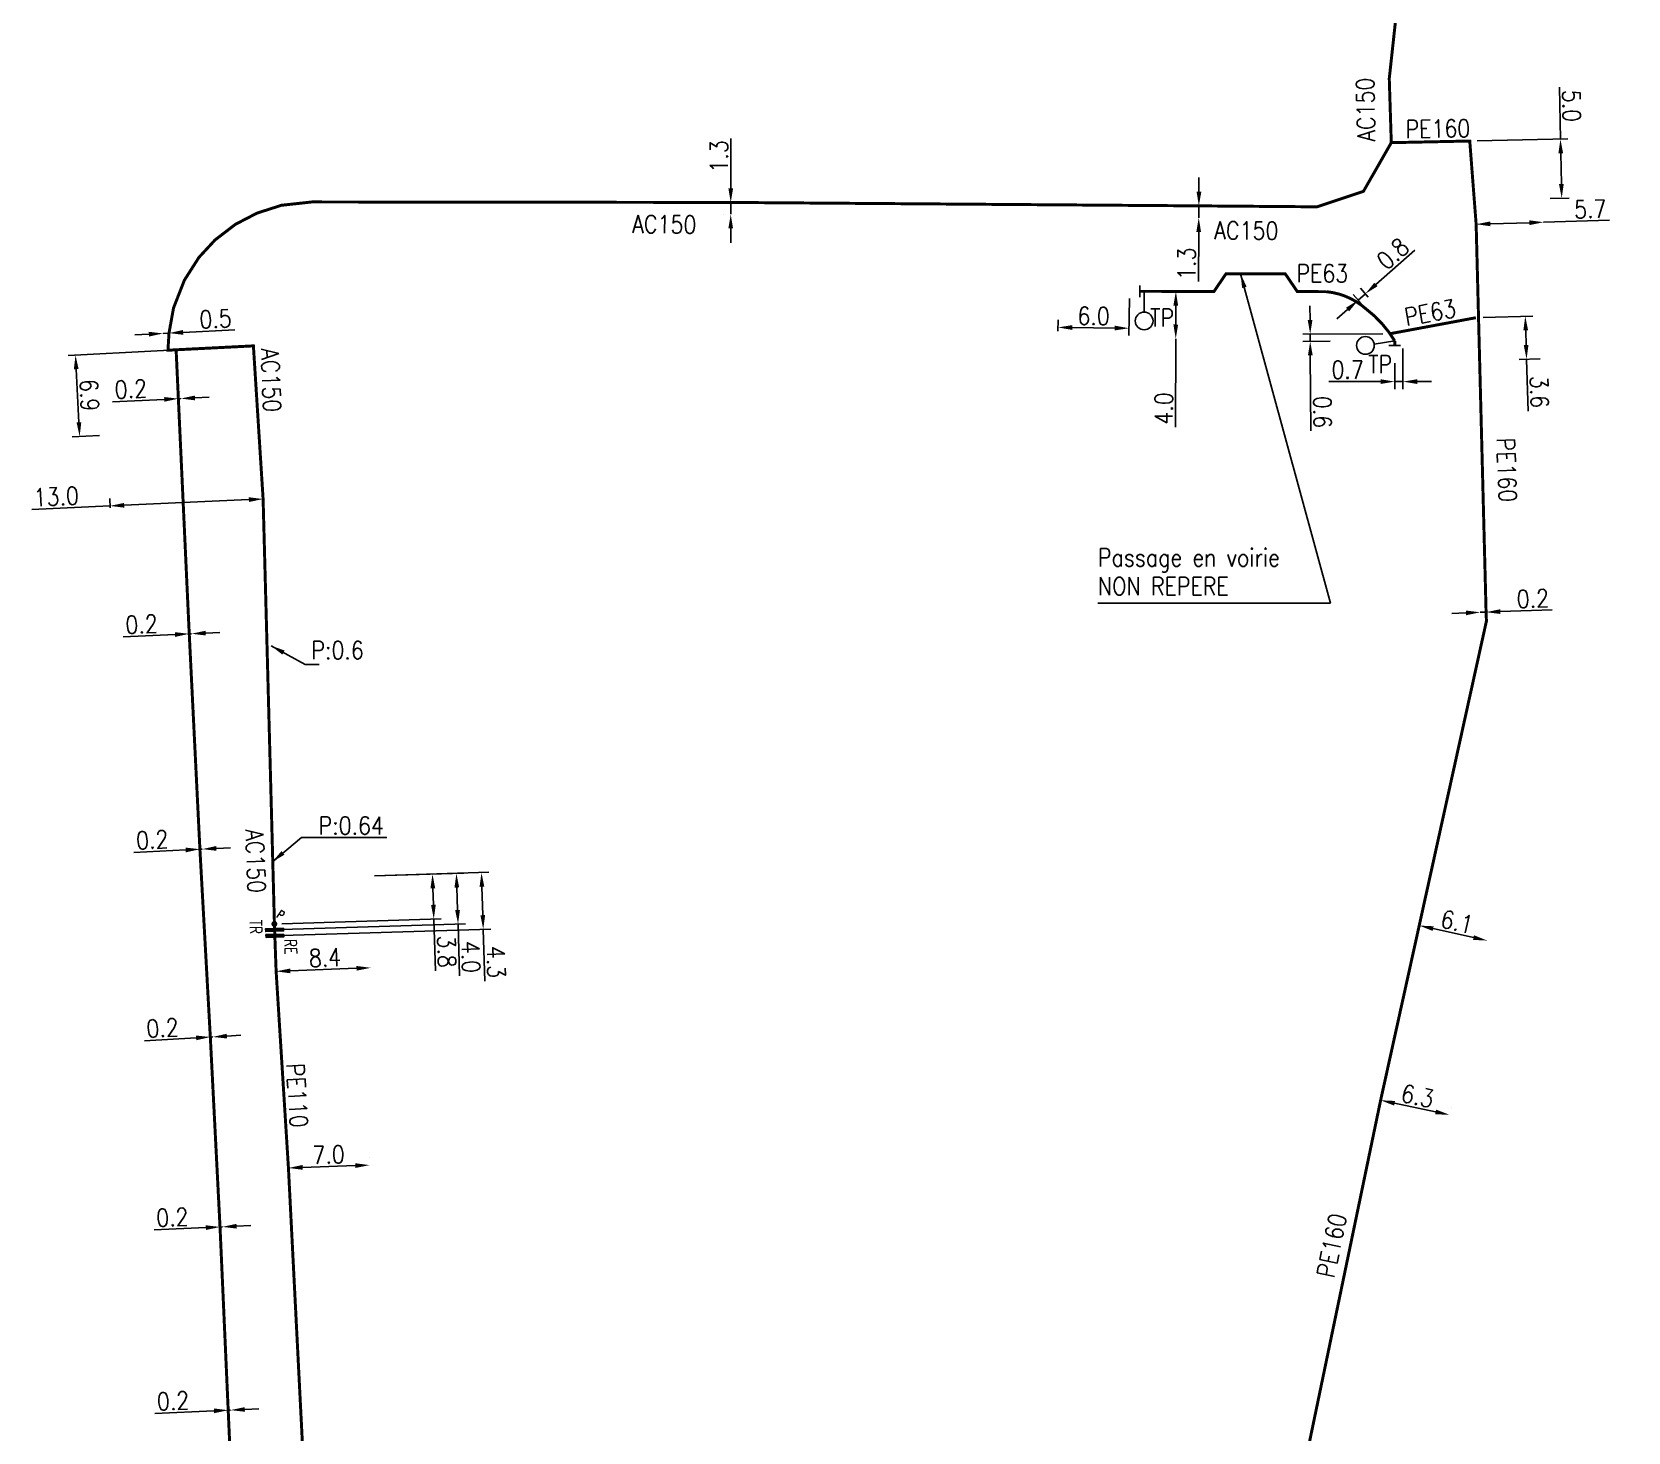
# Model space of a CAD drawing. Header units: millimetres. Extents: x 115991 to 117009, y 129000 to 129990.
# Drawn here: x 116436.2 to 116571.1, y 129144.6 to 129262.9 of the extents above; entities that cross this region are included whole.
import ezdxf
from ezdxf.enums import TextEntityAlignment as Align

# ---------------------------------------------------------------- set-up
doc = ezdxf.new("R2010")
doc.units = ezdxf.units.MM
doc.header["$PDMODE"] = 34
doc.linetypes.add('L_25_AP', pattern=[2000, 1000, 1000])
doc.linetypes.add('L_25_PE', pattern=[2000, 1000, 1000])
doc.layers.get('0').update_dxf_attribs({"linetype": 'CONTINUOUS'})
doc.layers.get('DEFPOINTS').update_dxf_attribs({"linetype": 'CONTINUOUS'})
for name, color, linetype in [('L_150', 1, 'CONTINUOUS'), ('L_300', 7, 'CONTINUOUS'), ('L_340', 7, 'CONTINUOUS')]:
    doc.layers.add(name, color=color, linetype=linetype)
doc.styles.add('G_ROMANS', font='ROMANS.SHX', dxfattribs={"width": 0.75})
doc.styles.get("Standard").update_dxf_attribs({"font": 'romans.shx', "width": 0.85})
doc.dimstyles.get("Standard").update_dxf_attribs({"dimtxt": 1.5, "dimasz": 1.2, "dimexe": 0.625, "dimexo": 0.625, "dimgap": 0.25, "dimtad": 1, "dimdec": 1, "dimzin": 0, "dimdsep": 46, "dimtxsty": 'Standard', "dimcen": -0.5, "dimadec": 0, "dimazin": 0, "dimtfac": 1, "dimtdec": 1, "dimtmove": 0, "dimatfit": 3, "dimfxl": 0, "dimtolj": 1, "dimtzin": 0, "dimarcsym": 0})

# ---------------------------------------------------------------- blocks, each defined once
blk = doc.blocks.new('*D10')
at = {"layer": 'DEFPOINTS', "color": 0, "linetype": 'Continuous', "transparency": 16777216}
for p in [(116528.96, 129241.01), (116528.93, 129237.89), (116522.92, 129237.01)]:
    blk.add_point(p, dxfattribs=at)
at = {"layer": 'L_340', "color": 0, "linetype": 'Continuous', "lineweight": -2, "transparency": 16777216}
for p, q in [((116528.96, 129240.39), (116528.92, 129237.27)), ((116522.93, 129237.63), (116522.94, 129238.59)), ((116524.13, 129237.95), (116527.73, 129237.91))]:
    blk.add_line(p, q, dxfattribs=at)
at = {"layer": 'L_340', "color": 0, "linetype": 'Continuous', "transparency": 16777216}
for points in [[(116524.13, 129238.15), (116524.13, 129237.75), (116522.93, 129237.96)], [(116527.73, 129238.11), (116527.73, 129237.71), (116528.93, 129237.89)]]:
    blk.add_solid(points, dxfattribs=at)
at = {"layer": 'L_340', "color": 0, "linetype": 'Continuous', "transparency": 16777216, "insert": (116525.94, 129238.93), "char_height": 1.5, "attachment_point": 5, "rotation": 359.3476}
blk.add_mtext('\\A1;6.0', dxfattribs=at)
blk = doc.blocks.new('*D11')
at = {"layer": 'DEFPOINTS', "color": 0, "linetype": 'Continuous', "transparency": 16777216}
for p in [(116532.89, 129241), (116532.89, 129241), (116532.88, 129237)]:
    blk.add_point(p, dxfattribs=at)
at = {"layer": 'L_150', "color": 0, "linetype": 'Continuous', "lineweight": -2, "transparency": 16777216}
for p, q in [((116532.88, 129239.8), (116532.88, 129238.2)), ((116532.88, 129237), (116532.87, 129229.52))]:
    blk.add_line(p, q, dxfattribs=at)
at = {"layer": 'L_150', "color": 0, "linetype": 'Continuous', "transparency": 16777216}
for points in [[(116532.68, 129239.81), (116533.08, 129239.8), (116532.89, 129241)], [(116532.68, 129238.21), (116533.08, 129238.2), (116532.88, 129237)]]:
    blk.add_solid(points, dxfattribs=at)
at = {"layer": 'L_150', "color": 0, "linetype": 'Continuous', "transparency": 16777216, "insert": (116531.87, 129231.11), "char_height": 1.5, "attachment_point": 5, "rotation": 89.9}
blk.add_mtext('\\A1;4.0', dxfattribs=at)
blk = doc.blocks.new('*D12')
at = {"layer": 'DEFPOINTS', "color": 0, "linetype": 'Continuous', "transparency": 16777216}
for p in [(116544.24, 129237.39), (116546.56, 129236.8), (116550.99, 129237.43)]:
    blk.add_point(p, dxfattribs=at)
at = {"layer": 'L_150', "color": 0, "linetype": 'Continuous', "lineweight": -2, "transparency": 16777216}
for p, q in [((116544.23, 129238.59), (116544.22, 129239.79)), ((116550.37, 129237.43), (116543.61, 129237.38)), ((116545.93, 129236.8), (116543.62, 129236.78)), ((116544.24, 129237.39), (116544.24, 129236.79)), ((116544.25, 129235.59), (116544.29, 129229.22))]:
    blk.add_line(p, q, dxfattribs=at)
at = {"layer": 'L_150', "color": 0, "linetype": 'Continuous', "transparency": 16777216}
for points in [[(116544.43, 129238.59), (116544.03, 129238.59), (116544.24, 129237.39)], [(116544.45, 129235.59), (116544.05, 129235.59), (116544.24, 129236.79)]]:
    blk.add_solid(points, dxfattribs=at)
at = {"layer": 'L_150', "color": 0, "linetype": 'Continuous', "transparency": 16777216, "insert": (116545.28, 129230.81), "char_height": 1.5, "attachment_point": 5, "rotation": 270.3825}
blk.add_mtext('\\A1;0.6', dxfattribs=at)
blk = doc.blocks.new('*D13')
at = {"layer": 'DEFPOINTS', "color": 0, "linetype": 'Continuous', "transparency": 16777216}
for p in [(116558.24, 129238.78), (116562.41, 129238.9), (116564.3, 129235.32)]:
    blk.add_point(p, dxfattribs=at)
at = {"layer": 'L_150', "color": 0, "linetype": 'Continuous', "lineweight": -2, "transparency": 16777216}
for p, q in [((116558.86, 129238.8), (116563.04, 129238.92)), ((116562.45, 129237.7), (116562.48, 129236.46)), ((116563.68, 129235.3), (116561.9, 129235.24)), ((116562.52, 129235.26), (116562.65, 129230.89))]:
    blk.add_line(p, q, dxfattribs=at)
at = {"layer": 'L_150', "color": 0, "linetype": 'Continuous', "transparency": 16777216}
for points in [[(116562.65, 129237.71), (116562.25, 129237.7), (116562.41, 129238.9)], [(116562.68, 129236.47), (116562.28, 129236.46), (116562.52, 129235.26)]]:
    blk.add_solid(points, dxfattribs=at)
at = {"layer": 'L_150', "color": 0, "linetype": 'Continuous', "transparency": 16777216, "insert": (116563.6, 129232.51), "char_height": 1.5, "attachment_point": 5, "rotation": 271.6949}
blk.add_mtext('\\A1;3.6', dxfattribs=at)
blk = doc.blocks.new('L_340_07')
at = {"color": 0, "linetype": 'Continuous', "const_width": 0.25, "flags": 128}
blk.add_lwpolyline([(0, 0), (1.25, 0)], dxfattribs=at)
at = {"color": 0, "linetype": 'Continuous', "flags": 128}
blk.add_lwpolyline([(1.25, -0.5), (1.25, 0.5)], dxfattribs=at)
at = {"color": 0, "linetype": 'Continuous', "style": 'G_ROMANS', "width": 0.75, "flags": 3}
for tag, p in [('DEF_LEG', (0.72, -3.47)), ('DEF_COUP', (0.72, -5.97)), ('DEF_TYPE', (0.72, -8.47))]:
    blk.add_attdef(tag, text='', height=1.2, dxfattribs=at).set_placement(p, align=Align.MIDDLE)
blk = doc.blocks.new('L_340_14')
at = {"color": 0, "linetype": 'Continuous', "flags": 128}
blk.add_lwpolyline([(-2.5, 2.5), (-0.75, 2.5)], dxfattribs=at)
at = {"color": 0, "linetype": 'Continuous'}
blk.add_circle((0, 2.5), 0.75, dxfattribs=at)
at = {"color": 0, "linetype": 'Continuous', "style": 'G_ROMANS', "width": 0.75, "flags": 3}
for tag, p in [('DEF_LEG', (0, -10)), ('DEF_COUP', (0, -12.5)), ('DEF_TYPE', (0, -15))]:
    blk.add_attdef(tag, text='', height=1.2, dxfattribs=at).set_placement(p, align=Align.MIDDLE)
blk = doc.blocks.new('*D14')
at = {"layer": 'DEFPOINTS', "color": 0, "linetype": 'Continuous', "transparency": 16777216}
for p in [(116552.08, 129236.82), (116551.38, 129235.57), (116551.38, 129233.38)]:
    blk.add_point(p, dxfattribs=at)
at = {"layer": 'L_340', "color": 0, "linetype": 'Continuous', "lineweight": -2, "transparency": 16777216}
for p, q in [((116552.08, 129236.19), (116552.08, 129232.75)), ((116551.38, 129234.94), (116551.38, 129232.75)), ((116550.18, 129233.38), (116545.81, 129233.38)), ((116552.08, 129233.38), (116551.38, 129233.38)), ((116553.28, 129233.38), (116554.48, 129233.38))]:
    blk.add_line(p, q, dxfattribs=at)
at = {"layer": 'L_340', "color": 0, "linetype": 'Continuous', "transparency": 16777216}
for points in [[(116550.18, 129233.58), (116550.18, 129233.18), (116551.38, 129233.38)], [(116553.28, 129233.58), (116553.28, 129233.18), (116552.08, 129233.38)]]:
    blk.add_solid(points, dxfattribs=at)
at = {"layer": 'L_340', "color": 0, "linetype": 'Continuous', "transparency": 16777216, "insert": (116547.4, 129234.38), "char_height": 1.5, "attachment_point": 5}
blk.add_mtext('\\A1;0.7', dxfattribs=at)
blk = doc.blocks.new('L_340_19')
at = {"linetype": 'Continuous'}
blk.add_hatch(color=0, dxfattribs=at).paths.add_polyline_path([(0.125, 0.75), (-0.125, 0.75), (-0.125, -0.75), (0.125, -0.75)])
at = {"color": 0, "linetype": 'Continuous'}
blk.add_lwpolyline([(-0.125, 0.75), (0.125, 0.75), (0.125, -0.75), (-0.125, -0.75)], close=True, dxfattribs=at)
at = {"color": 0, "linetype": 'Continuous', "style": 'G_ROMANS', "width": 0.75}
for tag, height, flags, p in [('TR', 1.5, 8, (0, 3)), ('DEF_LEG', 1.2, 3, (0, -5)), ('DEF_COUP', 1.2, 3, (0, -7.5)), ('DEF_TYPE', 1.2, 3, (0, -10))]:
    blk.add_attdef(tag, text='', height=height, dxfattribs=dict(at, flags=flags)).set_placement(p, align=Align.MIDDLE)
blk = doc.blocks.new('L_340_20')
at = {"linetype": 'Continuous'}
blk.add_hatch(color=0, dxfattribs=at).paths.add_polyline_path([(0.12, 0.75), (-0.12, 0.75), (-0.12, -0.75), (0.12, -0.75)])
at = {"color": 0, "linetype": 'Continuous'}
blk.add_lwpolyline([(-0.12, 0.75), (0.12, 0.75), (0.12, -0.75), (-0.12, -0.75)], close=True, dxfattribs=at)
at = {"color": 0, "linetype": 'Continuous', "width": 0.75}
for tag, height, flags, p in [('RE', 1, 8, (0, 2.19)), ('DEF_LEG', 1.2, 3, (0, -5)), ('DEF_COUP', 1.2, 3, (0, -7.5)), ('DEF_TYPE', 1.2, 3, (0, -10))]:
    blk.add_attdef(tag, text='', height=height, dxfattribs=dict(at, flags=flags)).set_placement(p, align=Align.MIDDLE)
blk = doc.blocks.new('L_300_12')
at = {"color": 0, "linetype": 'Continuous', "const_width": 0.497, "flags": 128}
blk.add_lwpolyline([(-0.25, 0, 1), (0.25, 0, 1)], format="xyb", close=True, dxfattribs=at)
at = {"color": 0, "linetype": 'Continuous', "style": 'G_ROMANS', "width": 0.75}
blk.add_text('P', height=1.5, dxfattribs=at).set_placement((0, 1.85), align=Align.MIDDLE)
at = {"color": 0, "linetype": 'Continuous', "style": 'G_ROMANS', "width": 0.75, "flags": 3}
for tag, p in [('DEF_LEG', (0, -5)), ('DEF_COUP', (0, -7.5)), ('DEF_TYPE', (0, -10))]:
    blk.add_attdef(tag, text='', height=1.2, dxfattribs=at).set_placement(p, align=Align.MIDDLE)
blk = doc.blocks.new('*D440')
at = {"layer": 'DEFPOINTS', "color": 0, "linetype": 'Continuous', "transparency": 16777216}
for p in [(116550.19, 129172.66), (116556.02, 129171.43), (116556.02, 129171.43)]:
    blk.add_point(p, dxfattribs=at)
at = {"layer": 'L_150', "color": 0, "linetype": 'Continuous', "lineweight": -2, "transparency": 16777216}
for p, q in [((116550.32, 129173.27), (116550.32, 129173.27)), ((116551.37, 129172.41), (116554.84, 129171.68)), ((116556.15, 129172.04), (116556.15, 129172.04))]:
    blk.add_line(p, q, dxfattribs=at)
at = {"layer": 'L_150', "color": 0, "linetype": 'Continuous', "transparency": 16777216}
for points in [[(116551.41, 129172.6), (116551.33, 129172.21), (116550.19, 129172.66)], [(116554.88, 129171.87), (116554.8, 129171.48), (116556.02, 129171.43)]]:
    blk.add_solid(points, dxfattribs=at)
at = {"layer": 'L_150', "color": 0, "linetype": 'Continuous', "transparency": 16777216, "insert": (116553.31, 129173.02), "char_height": 1.5, "attachment_point": 5, "rotation": 348.1075}
blk.add_mtext('\\A1;6.3', dxfattribs=at)
blk = doc.blocks.new('*D441')
at = {"layer": 'DEFPOINTS', "color": 0, "linetype": 'Continuous', "transparency": 16777216}
for p in [(116553.45, 129187.42), (116559.21, 129186.15), (116559.21, 129186.15)]:
    blk.add_point(p, dxfattribs=at)
at = {"layer": 'L_150', "color": 0, "linetype": 'Continuous', "lineweight": -2, "transparency": 16777216}
blk.add_line((116554.62, 129187.16), (116558.04, 129186.4), dxfattribs=at)
at = {"layer": 'L_150', "color": 0, "linetype": 'Continuous', "transparency": 16777216}
for points in [[(116554.67, 129187.36), (116554.58, 129186.97), (116553.45, 129187.42)], [(116558.08, 129186.6), (116558, 129186.21), (116559.21, 129186.15)]]:
    blk.add_solid(points, dxfattribs=at)
at = {"layer": 'L_150', "color": 0, "linetype": 'Continuous', "transparency": 16777216, "insert": (116556.65, 129187.74), "char_height": 1.5, "attachment_point": 5, "rotation": 347.4976}
blk.add_mtext('\\A1;6.1', dxfattribs=at)
blk = doc.blocks.new('*D445')
at = {"layer": 'DEFPOINTS', "color": 0, "linetype": 'Continuous', "transparency": 16777216}
for p in [(116558.6, 129213.89), (116558.6, 129213.89), (116559.1, 129213.9)]:
    blk.add_point(p, dxfattribs=at)
at = {"layer": 'L_150', "color": 0, "linetype": 'Continuous', "lineweight": -2, "transparency": 16777216}
for p, q in [((116557.4, 129213.84), (116556.21, 129213.8)), ((116558.6, 129213.89), (116559.1, 129213.9)), ((116560.3, 129213.95), (116564.67, 129214.1))]:
    blk.add_line(p, q, dxfattribs=at)
at = {"layer": 'L_150', "color": 0, "linetype": 'Continuous', "transparency": 16777216}
for points in [[(116557.4, 129214.04), (116557.41, 129213.64), (116558.6, 129213.89)], [(116560.3, 129214.15), (116560.31, 129213.75), (116559.1, 129213.9)]]:
    blk.add_solid(points, dxfattribs=at)
at = {"layer": 'L_150', "color": 0, "linetype": 'Continuous', "transparency": 16777216, "insert": (116563.05, 129215.05), "char_height": 1.5, "attachment_point": 5, "rotation": 2.0298}
blk.add_mtext('\\A1;0.2', dxfattribs=at)
blk = doc.blocks.new('*D446')
at = {"layer": 'DEFPOINTS', "color": 0, "linetype": 'Continuous', "transparency": 16777216}
for p in [(116557.72, 129253.71), (116563.9, 129248.84), (116565.49, 129248.88)]:
    blk.add_point(p, dxfattribs=at)
at = {"layer": 'L_150', "color": 0, "linetype": 'Continuous', "lineweight": -2, "transparency": 16777216}
for p, q in [((116565.38, 129253.87), (116565.29, 129258.25)), ((116558.34, 129253.72), (116566.01, 129253.89)), ((116565.46, 129250.08), (116565.41, 129252.67)), ((116564.52, 129248.86), (116566.11, 129248.89))]:
    blk.add_line(p, q, dxfattribs=at)
at = {"layer": 'L_150', "color": 0, "linetype": 'Continuous', "transparency": 16777216}
for points in [[(116565.61, 129252.68), (116565.21, 129252.67), (116565.38, 129253.87)], [(116565.66, 129250.08), (116565.26, 129250.07), (116565.49, 129248.88)]]:
    blk.add_solid(points, dxfattribs=at)
at = {"layer": 'L_150', "color": 0, "linetype": 'Continuous', "transparency": 16777216, "insert": (116566.32, 129256.68), "char_height": 1.5, "attachment_point": 5, "rotation": 271.2182}
blk.add_mtext('\\A1;5.0', dxfattribs=at)
blk = doc.blocks.new('*D447')
at = {"layer": 'DEFPOINTS', "color": 0, "linetype": 'Continuous', "transparency": 16777216}
for p in [(116534.82, 129247.23), (116534.83, 129248.23), (116534.83, 129248.23)]:
    blk.add_point(p, dxfattribs=at)
at = {"layer": 'L_150', "color": 0, "linetype": 'Continuous', "lineweight": -2, "transparency": 16777216}
for p, q in [((116534.84, 129249.43), (116534.84, 129250.63)), ((116534.83, 129248.23), (116534.82, 129247.23)), ((116534.82, 129246.03), (116534.79, 129241.84))]:
    blk.add_line(p, q, dxfattribs=at)
at = {"layer": 'L_150', "color": 0, "linetype": 'Continuous', "transparency": 16777216}
for points in [[(116534.64, 129249.43), (116535.04, 129249.42), (116534.83, 129248.23)], [(116534.62, 129246.03), (116535.02, 129246.02), (116534.82, 129247.23)]]:
    blk.add_solid(points, dxfattribs=at)
at = {"layer": 'L_150', "color": 0, "linetype": 'Continuous', "transparency": 16777216, "insert": (116533.8, 129243.34), "char_height": 1.5, "attachment_point": 5, "rotation": 89.6649}
blk.add_mtext('\\A1;1.3', dxfattribs=at)
blk = doc.blocks.new('*D448')
at = {"layer": 'DEFPOINTS', "color": 0, "linetype": 'Continuous', "transparency": 16777216}
for p in [(116454.95, 129236.4), (116440.27, 129228.74), (116442.56, 129228.86)]:
    blk.add_point(p, dxfattribs=at)
at = {"layer": 'L_150', "color": 0, "linetype": 'Continuous', "lineweight": -2, "transparency": 16777216}
for p, q in [((116454.33, 129236.37), (116439.29, 129235.6)), ((116439.98, 129234.43), (116440.21, 129229.94)), ((116441.94, 129228.83), (116439.64, 129228.71))]:
    blk.add_line(p, q, dxfattribs=at)
at = {"layer": 'L_150', "color": 0, "linetype": 'Continuous', "transparency": 16777216}
for points in [[(116440.18, 129234.44), (116439.78, 129234.42), (116439.92, 129235.63)], [(116440.41, 129229.95), (116440.01, 129229.93), (116440.27, 129228.74)]]:
    blk.add_solid(points, dxfattribs=at)
at = {"layer": 'L_150', "color": 0, "linetype": 'Continuous', "transparency": 16777216, "insert": (116441.09, 129232.24), "char_height": 1.5, "attachment_point": 5, "rotation": 272.9179}
blk.add_mtext('\\A1;6.9', dxfattribs=at)
blk = doc.blocks.new('*D449')
at = {"layer": 'DEFPOINTS', "color": 0, "linetype": 'Continuous', "transparency": 16777216}
for p in [(116447.32, 129237.45), (116447.32, 129237.45), (116447.82, 129237.48)]:
    blk.add_point(p, dxfattribs=at)
at = {"layer": 'L_150', "color": 0, "linetype": 'Continuous', "lineweight": -2, "transparency": 16777216}
for p, q in [((116447.28, 129238.08), (116447.28, 129238.08)), ((116447.78, 129238.1), (116447.78, 129238.1)), ((116446.12, 129237.39), (116444.92, 129237.33)), ((116447.32, 129237.45), (116447.82, 129237.48)), ((116449.01, 129237.54), (116453.38, 129237.76))]:
    blk.add_line(p, q, dxfattribs=at)
at = {"layer": 'L_150', "color": 0, "linetype": 'Continuous', "transparency": 16777216}
for points in [[(116446.11, 129237.59), (116446.13, 129237.19), (116447.32, 129237.45)], [(116449, 129237.74), (116449.02, 129237.34), (116447.82, 129237.48)]]:
    blk.add_solid(points, dxfattribs=at)
at = {"layer": 'L_150', "color": 0, "linetype": 'Continuous', "transparency": 16777216, "insert": (116451.75, 129238.68), "char_height": 1.5, "attachment_point": 5, "rotation": 2.9179}
blk.add_mtext('\\A1;0.5', dxfattribs=at)
blk = doc.blocks.new('*D450')
at = {"layer": 'DEFPOINTS', "color": 0, "linetype": 'Continuous', "transparency": 16777216}
for p in [(116495.28, 129248.52), (116495.28, 129247.52), (116495.28, 129247.52)]:
    blk.add_point(p, dxfattribs=at)
at = {"layer": 'L_150', "color": 0, "linetype": 'Continuous', "lineweight": -2, "transparency": 16777216}
for p, q in [((116495.28, 129249.72), (116495.29, 129253.91)), ((116494.66, 129248.52), (116494.66, 129248.52)), ((116494.66, 129247.52), (116494.66, 129247.52)), ((116495.28, 129247.52), (116495.28, 129248.52)), ((116495.28, 129246.32), (116495.28, 129245.12))]:
    blk.add_line(p, q, dxfattribs=at)
at = {"layer": 'L_150', "color": 0, "linetype": 'Continuous', "transparency": 16777216}
for points in [[(116495.08, 129249.72), (116495.48, 129249.72), (116495.28, 129248.52)], [(116495.08, 129246.32), (116495.48, 129246.32), (116495.28, 129247.52)]]:
    blk.add_solid(points, dxfattribs=at)
at = {"layer": 'L_150', "color": 0, "linetype": 'Continuous', "transparency": 16777216, "insert": (116494.29, 129252.41), "char_height": 1.5, "attachment_point": 5, "rotation": 89.9258}
blk.add_mtext('\\A1;1.3', dxfattribs=at)
blk = doc.blocks.new('*D455')
at = {"layer": 'DEFPOINTS', "color": 0, "linetype": 'Continuous', "transparency": 16777216}
for p in [(116457.91, 129166.94), (116464.75, 129167.18), (116464.75, 129167.18)]:
    blk.add_point(p, dxfattribs=at)
at = {"layer": 'L_150', "color": 0, "linetype": 'Continuous', "lineweight": -2, "transparency": 16777216}
for p, q in [((116464.73, 129167.8), (116464.73, 129167.8)), ((116459.11, 129166.99), (116463.55, 129167.14))]:
    blk.add_line(p, q, dxfattribs=at)
at = {"layer": 'L_150', "color": 0, "linetype": 'Continuous', "transparency": 16777216}
for points in [[(116459.1, 129167.19), (116459.11, 129166.79), (116457.91, 129166.94)], [(116463.55, 129167.34), (116463.56, 129166.94), (116464.75, 129167.18)]]:
    blk.add_solid(points, dxfattribs=at)
at = {"layer": 'L_150', "color": 0, "linetype": 'Continuous', "transparency": 16777216, "insert": (116461.3, 129168.06), "char_height": 1.5, "attachment_point": 5, "rotation": 1.937}
blk.add_mtext('\\A1;7.0', dxfattribs=at)
blk = doc.blocks.new('*D457')
at = {"layer": 'DEFPOINTS', "color": 0, "linetype": 'Continuous', "transparency": 16777216}
for p in [(116464.86, 129183.85), (116464.86, 129183.85), (116456.87, 129183.55)]:
    blk.add_point(p, dxfattribs=at)
at = {"layer": 'L_150', "color": 0, "linetype": 'Continuous', "lineweight": -2, "transparency": 16777216}
blk.add_line((116458.07, 129183.59), (116463.66, 129183.81), dxfattribs=at)
at = {"layer": 'L_150', "color": 0, "linetype": 'Continuous', "transparency": 16777216}
for points in [[(116463.65, 129184.01), (116463.67, 129183.61), (116464.86, 129183.85)], [(116458.06, 129183.79), (116458.07, 129183.39), (116456.87, 129183.55)]]:
    blk.add_solid(points, dxfattribs=at)
at = {"layer": 'L_150', "color": 0, "linetype": 'Continuous', "transparency": 16777216, "insert": (116461, 129184.71), "char_height": 1.5, "attachment_point": 5, "rotation": 2.2122}
blk.add_mtext('\\A1;8.4', dxfattribs=at)
blk = doc.blocks.new('*D456')
at = {"layer": 'DEFPOINTS', "color": 0, "linetype": 'Continuous', "transparency": 16777216}
for p in [(116464.56, 129191.6), (116470.08, 129191.77), (116456.72, 129187.56)]:
    blk.add_point(p, dxfattribs=at)
at = {"layer": 'L_300', "color": 0, "linetype": 'Continuous', "lineweight": -2, "transparency": 16777216}
for p, q in [((116465.19, 129191.62), (116470.7, 129191.79)), ((116470.11, 129190.57), (116470.16, 129189.17)), ((116457.35, 129187.58), (116470.82, 129187.99)), ((116470.19, 129187.97), (116470.33, 129183.6))]:
    blk.add_line(p, q, dxfattribs=at)
at = {"layer": 'L_300', "color": 0, "linetype": 'Continuous', "transparency": 16777216}
for points in [[(116470.31, 129190.58), (116469.91, 129190.57), (116470.08, 129191.77)], [(116470.36, 129189.18), (116469.96, 129189.17), (116470.19, 129187.97)]]:
    blk.add_solid(points, dxfattribs=at)
at = {"layer": 'L_300', "color": 0, "linetype": 'Continuous', "transparency": 16777216, "insert": (116471.28, 129185.22), "char_height": 1.5, "attachment_point": 5, "rotation": 271.7651}
blk.add_mtext('\\A1;3.8', dxfattribs=at)
blk = doc.blocks.new('*D458')
at = {"layer": 'DEFPOINTS', "color": 0, "linetype": 'Continuous', "transparency": 16777216}
for p in [(116464.56, 129191.6), (116474.22, 129191.9), (116456.76, 129186.56)]:
    blk.add_point(p, dxfattribs=at)
at = {"layer": 'L_340', "color": 0, "linetype": 'Continuous', "lineweight": -2, "transparency": 16777216}
for p, q in [((116465.19, 129191.62), (116474.85, 129191.92)), ((116474.26, 129190.7), (116474.33, 129188.3)), ((116457.38, 129186.58), (116475, 129187.12)), ((116474.37, 129187.1), (116474.51, 129182.73))]:
    blk.add_line(p, q, dxfattribs=at)
at = {"layer": 'L_340', "color": 0, "linetype": 'Continuous', "transparency": 16777216}
for points in [[(116474.46, 129190.71), (116474.06, 129190.69), (116474.22, 129191.9)], [(116474.53, 129188.31), (116474.13, 129188.29), (116474.37, 129187.1)]]:
    blk.add_solid(points, dxfattribs=at)
at = {"layer": 'L_340', "color": 0, "linetype": 'Continuous', "transparency": 16777216, "insert": (116475.46, 129184.35), "char_height": 1.5, "attachment_point": 5, "rotation": 271.7651}
blk.add_mtext('\\A1;4.3', dxfattribs=at)
blk = doc.blocks.new('*D459')
at = {"layer": 'DEFPOINTS', "color": 0, "linetype": 'Continuous', "transparency": 16777216}
for p in [(116464.56, 129191.6), (116472.1, 129191.83), (116456.74, 129187.06)]:
    blk.add_point(p, dxfattribs=at)
at = {"layer": 'L_340', "color": 0, "linetype": 'Continuous', "lineweight": -2, "transparency": 16777216}
for p, q in [((116465.19, 129191.62), (116472.73, 129191.85)), ((116472.14, 129190.63), (116472.2, 129188.74)), ((116457.36, 129187.08), (116472.86, 129187.56)), ((116472.24, 129187.54), (116472.37, 129183.17))]:
    blk.add_line(p, q, dxfattribs=at)
at = {"layer": 'L_340', "color": 0, "linetype": 'Continuous', "transparency": 16777216}
for points in [[(116472.34, 129190.64), (116471.94, 129190.63), (116472.1, 129191.83)], [(116472.4, 129188.74), (116472, 129188.73), (116472.24, 129187.54)]]:
    blk.add_solid(points, dxfattribs=at)
at = {"layer": 'L_340', "color": 0, "linetype": 'Continuous', "transparency": 16777216, "insert": (116473.32, 129184.78), "char_height": 1.5, "attachment_point": 5, "rotation": 271.7651}
blk.add_mtext('\\A1;4.0', dxfattribs=at)
blk = doc.blocks.new('*D555')
at = {"layer": 'DEFPOINTS', "color": 0, "linetype": 'Continuous', "transparency": 16777216}
for p in [(116455.77, 129223.46), (116442.83, 129222.88), (116442.87, 129222.1)]:
    blk.add_point(p, dxfattribs=at)
at = {"layer": 'L_150', "color": 0, "linetype": 'Continuous', "lineweight": -2, "transparency": 16777216}
for p, q in [((116442.84, 129222.73), (116442.81, 129223.5)), ((116454.57, 129223.41), (116444.03, 129222.93)), ((116442.83, 129222.88), (116436.24, 129222.58))]:
    blk.add_line(p, q, dxfattribs=at)
at = {"layer": 'L_150', "color": 0, "linetype": 'Continuous', "transparency": 16777216}
for points in [[(116444.02, 129223.13), (116444.04, 129222.73), (116442.83, 129222.88)], [(116454.56, 129223.61), (116454.58, 129223.21), (116455.77, 129223.46)]]:
    blk.add_solid(points, dxfattribs=at)
at = {"layer": 'L_150', "color": 0, "linetype": 'Continuous', "transparency": 16777216, "insert": (116438.29, 129223.67), "char_height": 1.5, "attachment_point": 5, "rotation": 2.5864}
blk.add_mtext('\\A1;13.0', dxfattribs=at)
blk = doc.blocks.new('*D556')
at = {"layer": 'DEFPOINTS', "color": 0, "linetype": 'Continuous', "transparency": 16777216}
for p in [(116558.26, 129246.68), (116563.96, 129246.85), (116563.96, 129246.85)]:
    blk.add_point(p, dxfattribs=at)
at = {"layer": 'L_150', "color": 0, "linetype": 'Continuous', "lineweight": -2, "transparency": 16777216}
for p, q in [((116559.46, 129246.71), (116562.76, 129246.81)), ((116563.96, 129246.85), (116569.53, 129247.01))]:
    blk.add_line(p, q, dxfattribs=at)
at = {"layer": 'L_150', "color": 0, "linetype": 'Continuous', "transparency": 16777216}
for points in [[(116559.45, 129246.91), (116559.47, 129246.51), (116558.26, 129246.68)], [(116562.75, 129247.01), (116562.77, 129246.61), (116563.96, 129246.85)]]:
    blk.add_solid(points, dxfattribs=at)
at = {"layer": 'L_150', "color": 0, "linetype": 'Continuous', "transparency": 16777216, "insert": (116567.91, 129247.96), "char_height": 1.5, "attachment_point": 5, "rotation": 1.6949}
blk.add_mtext('\\A1;5.7', dxfattribs=at)
blk = doc.blocks.new('*D563')
at = {"layer": 'DEFPOINTS', "color": 0, "linetype": 'Continuous', "transparency": 16777216}
for p in [(116448.61, 129231.94), (116448.61, 129231.94), (116448.81, 129231.95)]:
    blk.add_point(p, dxfattribs=at)
at = {"layer": 'L_150', "color": 0, "linetype": 'Continuous', "lineweight": -2, "transparency": 16777216}
for p, q in [((116448.59, 129232.56), (116448.59, 129232.56)), ((116448.78, 129232.57), (116448.78, 129232.57)), ((116447.41, 129231.88), (116443.05, 129231.68)), ((116448.81, 129231.95), (116448.61, 129231.94)), ((116450.01, 129232), (116451.21, 129232.06))]:
    blk.add_line(p, q, dxfattribs=at)
at = {"layer": 'L_150', "color": 0, "linetype": 'Continuous', "transparency": 16777216}
for points in [[(116447.41, 129232.08), (116447.42, 129231.68), (116448.61, 129231.94)], [(116450, 129232.2), (116450.02, 129231.8), (116448.81, 129231.95)]]:
    blk.add_solid(points, dxfattribs=at)
at = {"layer": 'L_150', "color": 0, "linetype": 'Continuous', "transparency": 16777216, "insert": (116444.59, 129232.75), "char_height": 1.5, "attachment_point": 5, "rotation": 2.6242}
blk.add_mtext('\\A1;0.2', dxfattribs=at)
blk = doc.blocks.new('*D564')
at = {"layer": 'DEFPOINTS', "color": 0, "linetype": 'Continuous', "transparency": 16777216}
for p in [(116449.52, 129212.07), (116449.72, 129212.08), (116449.72, 129212.08)]:
    blk.add_point(p, dxfattribs=at)
at = {"layer": 'L_150', "color": 0, "linetype": 'Continuous', "lineweight": -2, "transparency": 16777216}
for p, q in [((116450.92, 129212.13), (116452.12, 129212.18)), ((116448.33, 129212.01), (116443.96, 129211.81)), ((116449.72, 129212.08), (116449.52, 129212.07)), ((116449.55, 129211.44), (116449.55, 129211.44)), ((116449.75, 129211.45), (116449.75, 129211.45))]:
    blk.add_line(p, q, dxfattribs=at)
at = {"layer": 'L_150', "color": 0, "linetype": 'Continuous', "transparency": 16777216}
for points in [[(116448.32, 129212.21), (116448.33, 129211.81), (116449.52, 129212.07)], [(116450.91, 129212.33), (116450.93, 129211.93), (116449.72, 129212.08)]]:
    blk.add_solid(points, dxfattribs=at)
at = {"layer": 'L_150', "color": 0, "linetype": 'Continuous', "transparency": 16777216, "insert": (116445.5, 129212.88), "char_height": 1.5, "attachment_point": 5, "rotation": 2.6242}
blk.add_mtext('\\A1;0.2', dxfattribs=at)
blk = doc.blocks.new('*D565')
at = {"layer": 'DEFPOINTS', "color": 0, "linetype": 'Continuous', "transparency": 16777216}
for p in [(116450.43, 129193.87), (116450.63, 129193.88), (116450.63, 129193.88)]:
    blk.add_point(p, dxfattribs=at)
at = {"layer": 'L_150', "color": 0, "linetype": 'Continuous', "lineweight": -2, "transparency": 16777216}
for p, q in [((116449.23, 129193.81), (116444.86, 129193.59)), ((116450.63, 129193.88), (116450.43, 129193.87)), ((116451.82, 129193.94), (116453.02, 129194)), ((116450.46, 129193.24), (116450.46, 129193.24)), ((116450.66, 129193.25), (116450.66, 129193.25))]:
    blk.add_line(p, q, dxfattribs=at)
at = {"layer": 'L_150', "color": 0, "linetype": 'Continuous', "transparency": 16777216}
for points in [[(116449.22, 129194.01), (116449.24, 129193.61), (116450.43, 129193.87)], [(116451.81, 129194.14), (116451.83, 129193.74), (116450.63, 129193.88)]]:
    blk.add_solid(points, dxfattribs=at)
at = {"layer": 'L_150', "color": 0, "linetype": 'Continuous', "transparency": 16777216, "insert": (116446.4, 129194.67), "char_height": 1.5, "attachment_point": 5, "rotation": 2.8465}
blk.add_mtext('\\A1;0.2', dxfattribs=at)
blk = doc.blocks.new('*D566')
at = {"layer": 'DEFPOINTS', "color": 0, "linetype": 'Continuous', "transparency": 16777216}
for p in [(116451.31, 129178), (116451.31, 129178), (116451.51, 129178.01)]:
    blk.add_point(p, dxfattribs=at)
at = {"layer": 'L_150', "color": 0, "linetype": 'Continuous', "lineweight": -2, "transparency": 16777216}
for p, q in [((116450.11, 129177.93), (116445.75, 129177.68)), ((116451.51, 129178.01), (116451.31, 129178)), ((116452.71, 129178.08), (116453.9, 129178.15))]:
    blk.add_line(p, q, dxfattribs=at)
at = {"layer": 'L_150', "color": 0, "linetype": 'Continuous', "transparency": 16777216}
for points in [[(116450.1, 129178.13), (116450.12, 129177.73), (116451.31, 129178)], [(116452.7, 129178.28), (116452.72, 129177.88), (116451.51, 129178.01)]]:
    blk.add_solid(points, dxfattribs=at)
at = {"layer": 'L_150', "color": 0, "linetype": 'Continuous', "transparency": 16777216, "insert": (116447.27, 129178.77), "char_height": 1.5, "attachment_point": 5, "rotation": 3.2559}
blk.add_mtext('\\A1;0.2', dxfattribs=at)
blk = doc.blocks.new('*D567')
at = {"layer": 'DEFPOINTS', "color": 0, "linetype": 'Continuous', "transparency": 16777216}
for p in [(116452.13, 129161.95), (116452.13, 129161.95), (116452.33, 129161.96)]:
    blk.add_point(p, dxfattribs=at)
at = {"layer": 'L_150', "color": 0, "linetype": 'Continuous', "lineweight": -2, "transparency": 16777216}
for p, q in [((116452.1, 129162.58), (116452.1, 129162.58)), ((116452.3, 129162.59), (116452.3, 129162.59)), ((116450.93, 129161.9), (116446.56, 129161.7)), ((116452.33, 129161.96), (116452.13, 129161.95)), ((116453.52, 129162.02), (116454.72, 129162.07))]:
    blk.add_line(p, q, dxfattribs=at)
at = {"layer": 'L_150', "color": 0, "linetype": 'Continuous', "transparency": 16777216}
for points in [[(116450.92, 129162.1), (116450.94, 129161.7), (116452.13, 129161.95)], [(116453.52, 129162.22), (116453.53, 129161.82), (116452.33, 129161.96)]]:
    blk.add_solid(points, dxfattribs=at)
at = {"layer": 'L_150', "color": 0, "linetype": 'Continuous', "transparency": 16777216, "insert": (116448.1, 129162.77), "char_height": 1.5, "attachment_point": 5, "rotation": 2.576}
blk.add_mtext('\\A1;0.2', dxfattribs=at)
blk = doc.blocks.new('*D568')
at = {"layer": 'DEFPOINTS', "color": 0, "linetype": 'Continuous', "transparency": 16777216}
for p in [(116452.82, 129146.47), (116452.82, 129146.47), (116453.02, 129146.48)]:
    blk.add_point(p, dxfattribs=at)
at = {"layer": 'L_150', "color": 0, "linetype": 'Continuous', "lineweight": -2, "transparency": 16777216}
for p, q in [((116451.62, 129146.42), (116446.62, 129146.19)), ((116452.79, 129147.1), (116452.79, 129147.1)), ((116453.02, 129146.48), (116452.82, 129146.47)), ((116452.99, 129147.11), (116452.99, 129147.11)), ((116454.22, 129146.53), (116455.42, 129146.59))]:
    blk.add_line(p, q, dxfattribs=at)
at = {"layer": 'L_150', "color": 0, "linetype": 'Continuous', "transparency": 16777216}
for points in [[(116451.61, 129146.62), (116451.63, 129146.22), (116452.82, 129146.47)], [(116454.21, 129146.73), (116454.23, 129146.34), (116453.02, 129146.48)]]:
    blk.add_solid(points, dxfattribs=at)
at = {"layer": 'L_150', "color": 0, "linetype": 'Continuous', "transparency": 16777216, "insert": (116448.16, 129147.26), "char_height": 1.5, "attachment_point": 5, "rotation": 2.576}
blk.add_mtext('\\A1;0.2', dxfattribs=at)
blk = doc.blocks.new('*D588')
at = {"layer": 'DEFPOINTS', "color": 0, "linetype": 'Continuous', "transparency": 16777216}
for p in [(116548.9, 129240.8), (116548.96, 129239.52), (116549.56, 129240.05)]:
    blk.add_point(p, dxfattribs=at)
at = {"layer": 'L_150', "color": 0, "linetype": 'Continuous', "lineweight": -2, "transparency": 16777216}
for p, q in [((116549.79, 129241.59), (116553.07, 129244.49)), ((116548.54, 129239.99), (116547.88, 129240.74)), ((116548.3, 129240.27), (116548.9, 129240.8)), ((116549.14, 129240.52), (116548.48, 129241.27)), ((116547.4, 129239.47), (116546.5, 129238.68))]:
    blk.add_line(p, q, dxfattribs=at)
at = {"layer": 'L_150', "color": 0, "linetype": 'Continuous', "transparency": 16777216}
for points in [[(116549.66, 129241.74), (116549.93, 129241.44), (116548.9, 129240.8)], [(116547.26, 129239.62), (116547.53, 129239.32), (116548.3, 129240.27)]]:
    blk.add_solid(points, dxfattribs=at)
at = {"layer": 'L_150', "color": 0, "linetype": 'Continuous', "transparency": 16777216, "insert": (116551.22, 129244.19), "char_height": 1.5, "attachment_point": 5, "rotation": 41.461}
blk.add_mtext('\\A1;0.8', dxfattribs=at)

msp = doc.modelspace()

# ---------------------------------------------------------------- linework, layer by layer
at = {"layer": 'L_150', "linetype": 'L_25_AP', "const_width": 0.25, "flags": 128}
msp.add_lwpolyline([(116820.49, 129364.59), (116818.14, 129363.48), (116814.37, 129361.69), (116814.37, 129361.69), (116804.08, 129357.01), (116792.35, 129351.54), (116782.07, 129346.74), (116773.77, 129342.63), (116765.61, 129338.93), (116752.36, 129332.6), (116738.56, 129326.03), (116737.3, 129325.46), (116707.4, 129311.82), (116705.33, 129311.23), (116693.72, 129307.91), (116682.43, 129304.83), (116682.43, 129304.83), (116675.9, 129303.02), (116663.53, 129299.38), (116649.87, 129295.85), (116643.61, 129294.31), (116623.29, 129288.04), (116603.96, 129282.68), (116601.03, 129281.85), (116599.08, 129289.04), (116567.48, 129280.08), (116560.89, 129277.9), (116556.19, 129274.22), (116553.86, 129270.82), (116551.57, 129264.98), (116550.92, 129258.99), (116551.09, 129253.57), (116551.09, 129253.57), (116548.74, 129249.46), (116544.83, 129248.15), (116534.83, 129248.23), (116495.28, 129248.52), (116459.89, 129248.56), (116457.32, 129248.28), (116455.26, 129247.62), (116453.43, 129246.67), (116451.71, 129245.35), (116450.35, 129243.88), (116449.12, 129241.95), (116448.2, 129239.6), (116447.82, 129237.48), (116447.73, 129236.03), (116448.42, 129236.07), (116454.95, 129236.4), (116455.77, 129223.46), (116456.74, 129187.06)], dxfattribs=at)
at = {"layer": 'L_150', "linetype": 'L_25_PE', "const_width": 0.25, "flags": 128}
for points in [[(116551.09, 129253.57), (116557.72, 129253.71), (116558.26, 129246.68), (116559.1, 129213.9), (116559.13, 129213.15), (116553.45, 129187.42), (116550.19, 129172.66), (116543.4, 129140.05), (116542.25, 129134.53), (116542.15, 129134.04)], [(116530.21, 129241.01), (116536.11, 129241), (116537.13, 129242.5), (116542.13, 129242.49), (116543.15, 129240.99), (116545.61, 129240.98)], [(116550.99, 129237.43), (116558.24, 129238.78)], [(116456.74, 129187.06), (116456.76, 129186.56)], [(116456.76, 129186.56), (116456.87, 129183.55), (116457.91, 129166.94), (116460.27, 129120.43), (116462.29, 129082.97), (116463.78, 129043.61), (116463.84, 129042.11)]]:
    msp.add_lwpolyline(points, dxfattribs=at)
msp.add_lwpolyline([(116545.61, 129240.98, -0.157906), (116548.96, 129239.52, -0.075798)], format="xyb", dxfattribs=at)
at = {"layer": 'L_150', "linetype": 'L_25_PE', "flags": 128}
msp.add_lwpolyline([(116548.96, 129239.52, 0.25, 0.25, -0.09496), (116551.38, 129236.82, 0.25, 0.25, -0.026655), (116551.38, 129236.82, 0, 0, 0)], format="xyseb", dxfattribs=at)
at = {"layer": 'L_150', "linetype": 'L_25_PE'}
msp.add_lwpolyline([(116448.42, 129236.07, 0.25, 0.25, 0), (116448.61, 129231.94, 0.25, 0.25, 0), (116449.5, 129212.67, 0.25, 0.25, 0), (116450.43, 129193.87, 0.25, 0.25, 0), (116451.31, 129178, 0.25, 0.25, 0), (116452.13, 129161.95, 0.25, 0.25, 0), (116452.82, 129146.47, 0.25, 0.25, 0), (116453.77, 129125.31, 0.25, 0.25, 0), (116454.63, 129106.26, 0.25, 0.25, 0), (116455.79, 129080.42, 0.25, 0.25, 0), (116456.29, 129069.3, 0.25, 0.25, 0), (116456.67, 129064.25, 0, 0, 0)], format="xyseb", dxfattribs=at)

# ---------------------------------------------------------------- block references
at = {"layer": 'L_300', "xscale": 0.5, "yscale": 0.5, "zscale": 0.5, "rotation": 325.9194401964024}
msp.add_blockref('L_300_12', (116456.72, 129187.56), dxfattribs=at)
at = {"layer": 'L_340'}
for p, rotation in [((116527.71, 129238.51), 269.8999923149739), ((116548.53, 129238.91), 188.682869170806)]:
    msp.add_blockref('L_340_14', p, dxfattribs=dict(at, rotation=rotation))
at = {"layer": 'L_340', "xscale": 0.3, "rotation": 179.8999923137714}
msp.add_blockref('L_340_07', (116530.21, 129241.01), dxfattribs=at)
at = {"layer": 'L_340', "xscale": 0.3, "yscale": 1.000258106541871, "zscale": 1.000258106541871, "rotation": 269.9998466117066}
msp.add_blockref('L_340_07', (116551.38, 129236.82), dxfattribs=at)
at = {"layer": 'L_340'}
ref = msp.add_blockref('L_340_19', (116456.74, 129187.06), dxfattribs=dict(at, rotation=272.0744318391638))
ref.add_attrib('TR', 'TR', dxfattribs={"layer": '0', "color": 0, "linetype": 'Continuous', "height": 1, "rotation": 272.0744, "width": 0.75}).set_placement((116455.15, 129187.3), align=Align.MIDDLE)
ref = msp.add_blockref('L_340_20', (116456.76, 129186.56), dxfattribs=dict(at, rotation=272.0744318394095))
ref.add_attrib('RE', 'RE', dxfattribs={"layer": '0', "color": 0, "linetype": 'Continuous', "height": 1, "rotation": 272.0744, "width": 0.75}).set_placement((116458.09, 129185.63), align=Align.MIDDLE)

# ---------------------------------------------------------------- texts
at = {"layer": 'L_150', "linetype": 'Continuous', "width": 0.85}
for s, rotation, p in [('AC150', 91.2607, (116549.74, 129253.67)), ('PE160', 0.9308, (116552.31, 129253.96)), ('AC150', 359.5749, (116486.96, 129245.94)), ('AC150', 359.5749, (116536.14, 129245.42)), ('AC150', 272.0744, (116455.59, 129236.18)), ('PE160', 271.9966, (116560, 129228.63)), ('AC150', 272.0744, (116454.29, 129195.55)), ('PE110', 273.5873, (116457.73, 129175.75)), ('PE160', 78.2293, (116546.24, 129157.56))]:
    msp.add_text(s, height=1.5, rotation=rotation, dxfattribs=at).set_placement(p)
for s, p in [('PE63', (116543.08, 129241.78)), ('Passage en voirie ', (116526.31, 129217.77)), ('NON REPERE', (116526.31, 129215.35))]:
    msp.add_text(s, height=1.5, dxfattribs=at).set_placement(p)
msp.add_text('PE63', height=1.5, rotation=10.5116, dxfattribs=at).set_placement((116554.38, 129239.21), align=Align.MIDDLE)
at = {"layer": 'L_150', "linetype": 'Continuous', "char_height": 1.5, "attachment_point": 7}
for s, insert in [('\\A1;P:0.6', (116459.85, 129209.94)), ('\\A1;P:0.64', (116460.46, 129195.12))]:
    msp.add_mtext(s, dxfattribs=dict(at, insert=insert))
at = {"layer": 'L_340', "linetype": 'Continuous', "width": 0.85}
for p in [(116530.71, 129238.03), (116549.14, 129234.09)]:
    msp.add_text('TP', height=1.5, dxfattribs=at).set_placement(p)

# ---------------------------------------------------------------- dimensions: what is measured, and where the dimension line sits
at = {"layer": 'L_150', "linetype": 'Continuous'}
for base, p1, p2, angle, picture, middle in [((116565.49, 129248.88), (116557.72, 129253.71), (116563.9, 129248.84), 91.2182, '*D446', (116565.32, 129256.66)), ((116563.96, 129246.85), (116558.26, 129246.68), (116563.96, 129246.85), 181.6949, '*D556', (116567.94, 129246.96)), ((116548.9, 129240.8), (116548.96, 129239.52), (116549.56, 129240.05), 41.461, '*D588', (116551.88, 129243.44)), ((116532.89, 129241), (116532.88, 129237), (116532.89, 129241), 89.9, '*D11', (116532.87, 129231.1)), ((116447.32, 129237.45), (116447.82, 129237.48), (116447.32, 129237.45), 2.9179, '*D449', (116451.8, 129237.68)), ((116544.24, 129237.39), (116546.56, 129236.8), (116550.99, 129237.43), 90.3825, '*D12', (116544.28, 129230.81)), ((116562.41, 129238.9), (116564.3, 129235.32), (116558.24, 129238.78), 91.6949, '*D13', (116562.6, 129232.48)), ((116440.27, 129228.74), (116454.95, 129236.4), (116442.56, 129228.86), 92.9179, '*D448', (116440.09, 129232.19)), ((116448.61, 129231.94), (116448.81, 129231.95), (116448.61, 129231.94), 2.6242, '*D563', (116444.63, 129231.75)), ((116442.8338, 129222.8757), (116455.7706, 129223.4601), (116442.8688, 129222.1017), 2.5864, '*D555', (116438.3366, 129222.6725)), ((116449.72, 129212.08), (116449.52, 129212.07), (116449.72, 129212.08), 2.6242, '*D564', (116445.54, 129211.88)), ((116450.63, 129193.88), (116450.43, 129193.87), (116450.63, 129193.88), 2.8465, '*D565', (116446.45, 129193.67)), ((116451.31, 129178), (116451.51, 129178.01), (116451.31, 129178), 3.2559, '*D566', (116447.33, 129177.77)), ((116452.13, 129161.95), (116452.33, 129161.96), (116452.13, 129161.95), 2.576, '*D567', (116448.14, 129161.77)), ((116452.82, 129146.47), (116453.02, 129146.48), (116452.82, 129146.47), 2.576, '*D568', (116448.2, 129146.26))]:
    dim = msp.add_linear_dim(base=base, p1=p1, p2=p2, angle=angle, dimstyle='Standard', dxfattribs=at)
    dim.commit()
    dim.dimension.update_dxf_attribs({"geometry": picture, "text_midpoint": middle, "dimtype": 160})
for base, p1, p2, angle, text, picture, middle in [((116495.28, 129247.52), (116495.28, 129248.52), (116495.28, 129247.52), 89.9258, '1.3', '*D450', (116495.29, 129252.41)), ((116534.83, 129248.23), (116534.82, 129247.23), (116534.83, 129248.23), 269.6649, '1.3', '*D447', (116534.8, 129243.33)), ((116558.6, 129213.89), (116559.1, 129213.9), (116558.6, 129213.89), 2.0298, '0.2', '*D445', (116563.09, 129214.05)), ((116559.21, 129186.15), (116553.45, 129187.42), (116559.21, 129186.15), 167.4976, '6.1', '*D441', (116556.43, 129186.76)), ((116464.86, 129183.85), (116456.87, 129183.55), (116464.86, 129183.85), 182.2122, '8.4', '*D457', (116461.04, 129183.71)), ((116556.02, 129171.43), (116550.19, 129172.66), (116556.02, 129171.43), 168.1075, '6.3', '*D440', (116553.11, 129172.04)), ((116464.75, 129167.18), (116457.91, 129166.94), (116464.75, 129167.18), 181.937, '7.0', '*D455', (116461.33, 129167.06))]:
    dim = msp.add_linear_dim(base=base, p1=p1, p2=p2, angle=angle, text=text, dimstyle='Standard', dxfattribs=at)
    dim.commit()
    dim.dimension.update_dxf_attribs({"geometry": picture, "text_midpoint": middle, "dimtype": 160})
at = {"layer": 'L_300', "linetype": 'Continuous'}
dim = msp.add_linear_dim(base=(116470.08, 129191.77), p1=(116456.72, 129187.56), p2=(116464.56, 129191.6), angle=271.7651, dimstyle='Standard', dxfattribs=at)
dim.commit()
dim.dimension.update_dxf_attribs({"geometry": '*D456', "text_midpoint": (116470.28, 129185.19), "dimtype": 160})
at = {"layer": 'L_340', "linetype": 'Continuous'}
for base, p1, p2, angle, picture, middle in [((116528.93, 129237.89), (116522.92, 129237.01), (116528.96, 129241.01), 359.3476, '*D10', (116525.94, 129238.93)), ((116551.38, 129233.38), (116552.08, 129236.82), (116551.38, 129235.57), 180, '*D14', (116547.4, 129234.38))]:
    dim = msp.add_linear_dim(base=base, p1=p1, p2=p2, angle=angle, dimstyle='Standard', dxfattribs=at)
    dim.commit()
    dim.dimension.update_dxf_attribs({"geometry": picture, "text_midpoint": middle})
for base, p1, text, picture, middle in [((116474.22, 129191.9), (116456.76, 129186.56), '4.3', '*D458', (116474.46, 129184.32)), ((116472.1, 129191.83), (116456.74, 129187.06), '4.0', '*D459', (116472.32, 129184.75))]:
    dim = msp.add_linear_dim(base=base, p1=p1, p2=(116464.56, 129191.6), angle=271.7651, text=text, dimstyle='Standard', dxfattribs=at)
    dim.commit()
    dim.dimension.update_dxf_attribs({"geometry": picture, "text_midpoint": middle, "dimtype": 160})

# ---------------------------------------------------------------- leaders
at = {"layer": 'L_150', "linetype": 'Continuous'}
msp.add_leader([(116538.36, 129242.5), (116545.95, 129214.66), (116526.31, 129214.66)], dimstyle='Standard', override={"dimgap": 0.25, "dimtad": 0}, dxfattribs=at)
msp.add_leader([(116456.44, 129211.07), (116459.31, 129209.48), (116460.51, 129209.48)], dimstyle='Standard', dxfattribs=at)
at = {"layer": 'L_150', "linetype": 'Continuous', "annotation_type": 0, "has_hookline": 1, "hookline_direction": 0, "text_width": 5.77}
msp.add_leader([(116456.53, 129192.79), (116459.01, 129194.87), (116460.21, 129194.87)], dimstyle='Standard', dxfattribs=at)

doc.saveas('drawing.dxf')
